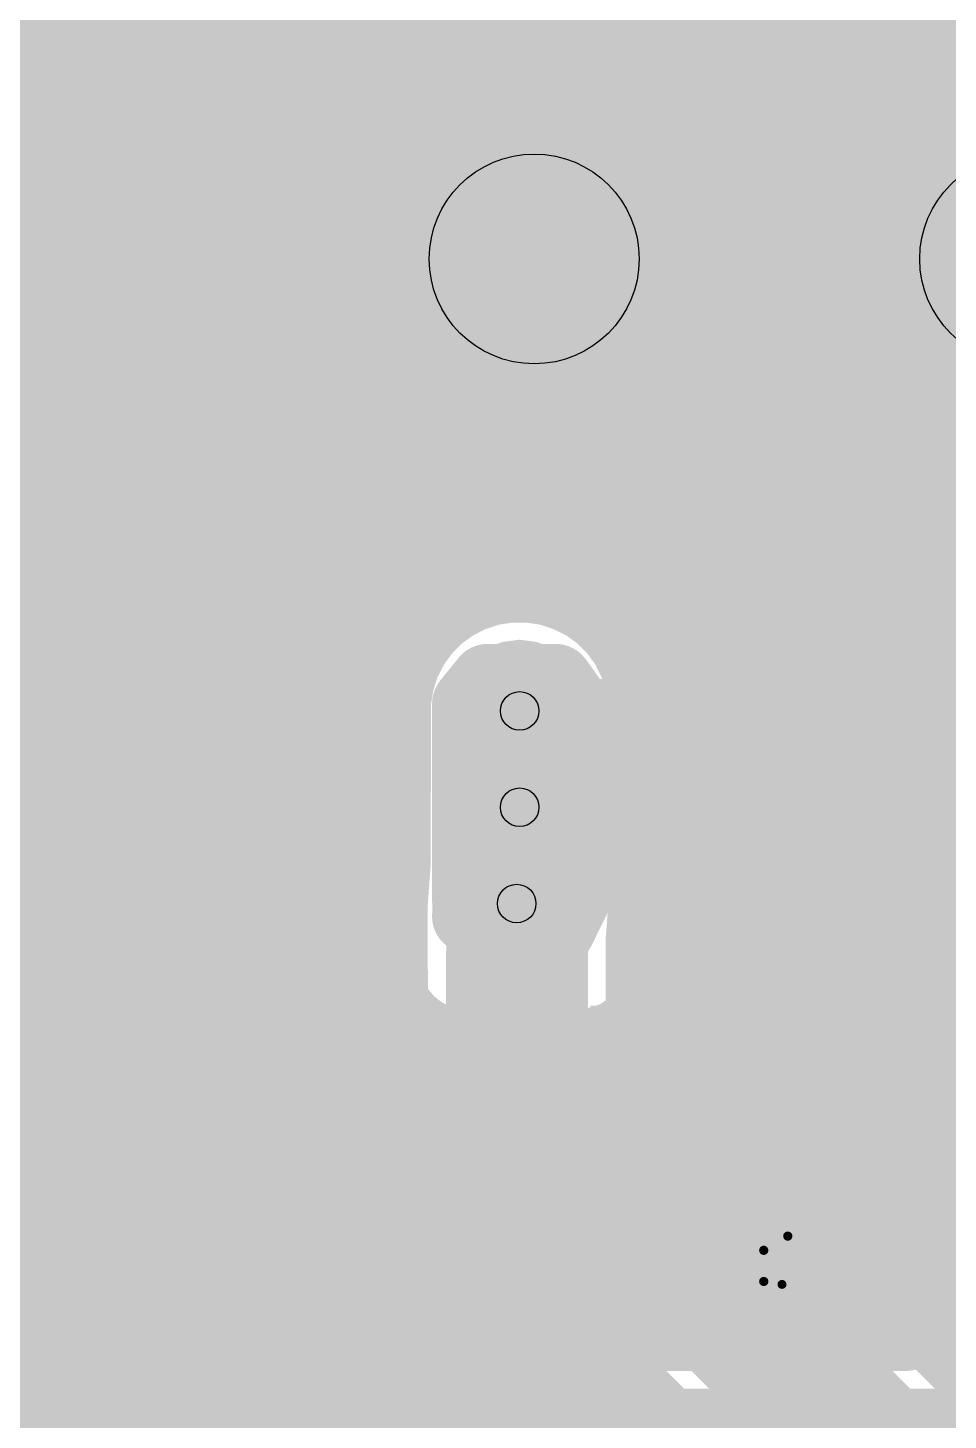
# Model space of a CAD drawing. Extents: x 0 to 1.5, y 0 to 3.74.
# Drawn here: x 0.3283 to 0.6386, y 2.6554 to 3.1252 of the extents above; entities that cross this region are included whole.
import ezdxf

# ---------------------------------------------------------------- set-up
doc = ezdxf.new("R2010")
doc.units = 0
for name, color, linetype in [('Bottom', 6, 'CONTINUOUS'), ('Bottom_Mask', 10, 'CONTINUOUS'), ('Drill_Bottom', 8, 'CONTINUOUS'), ('Drill_Top', 7, 'CONTINUOUS'), ('Edge_Bottom', 17, 'CONTINUOUS'), ('Edge_Top', 16, 'CONTINUOUS'), ('Top', 5, 'CONTINUOUS'), ('Top_Mask', 3, 'CONTINUOUS'), ('Top_Paste', 4, 'CONTINUOUS'), ('Top_Silk', 2, 'CONTINUOUS')]:
    doc.layers.add(name, color=color, linetype=linetype)

msp = doc.modelspace()

# ---------------------------------------------------------------- linework, layer by layer
at = {"layer": 'Bottom', "linetype": 'CONTINUOUS'}
for points, const_width in [([(0.4222, 3.1092), (0.3717, 3.1649)], 0.025), ([(0.0449, 3.1255), (0.4048, 3.1255)], 0.025), ([(0.4271, 3.1053), (0.4222, 3.1092)], 0.025), ([(0.4328, 3.1027), (0.4271, 3.1053)], 0.025), ([(0.4389, 3.1015), (0.4328, 3.1027)], 0.025), ([(1.1538, 3.1034), (0.4389, 3.1015)], 0.025), ([(0.0449, 3.1006), (1.1546, 3.1006)], 0.025), ([(0.0448, 3.0758), (1.1844, 3.0758)], 0.025), ([(0.0448, 3.0509), (1.2052, 3.0509)], 0.025), ([(0.0448, 3.026), (1.2052, 3.026)], 0.025), ([(0.0448, 3.0012), (0.9335, 3.0012)], 0.025), ([(0.0448, 2.9763), (0.9325, 2.9763)], 0.025), ([(0.0448, 2.9514), (0.9544, 2.9514)], 0.025), ([(0.4719, 2.9309), (0.4778, 2.9339)], 0.025), ([(0.4778, 2.9339), (0.4842, 2.936)], 0.025), ([(0.4842, 2.936), (0.4907, 2.937)], 0.025), ([(0.4907, 2.937), (0.4974, 2.937)], 0.025), ([(0.4974, 2.937), (0.504, 2.936)], 0.025), ([(0.504, 2.936), (0.5103, 2.9339)], 0.025), ([(0.5103, 2.9339), (0.5163, 2.9309)], 0.025), ([(0.4665, 2.927), (0.4719, 2.9309)], 0.025), ([(0.5163, 2.9309), (0.5217, 2.927)], 0.025), ([(0.0448, 2.9266), (0.4635, 2.9266)], 0.025), ([(0.4618, 2.9223), (0.4665, 2.927)], 0.025), ([(0.5217, 2.927), (0.5264, 2.9223)], 0.025), ([(0.5246, 2.9266), (0.9817, 2.9266)], 0.025), ([(0.4579, 2.9169), (0.4618, 2.9223)], 0.025), ([(0.5264, 2.9223), (0.5303, 2.9169)], 0.025), ([(0.4548, 2.9109), (0.4579, 2.9169)], 0.025), ([(0.5303, 2.9169), (0.5333, 2.9109)], 0.025), ([(0.4528, 2.9046), (0.4548, 2.9109)], 0.025), ([(0.5333, 2.9109), (0.5354, 2.9046)], 0.025), ([(0.0448, 2.9017), (0.4497, 2.9017)], 0.025), ([(0.4517, 2.898), (0.4528, 2.9046)], 0.025), ([(0.5354, 2.9046), (0.5364, 2.898)], 0.025), ([(0.5385, 2.9017), (0.9817, 2.9017)], 0.025), ([(0.4516, 2.8432), (0.4517, 2.898)], 0.025), ([(0.4941, 2.8947), (0.4941, 2.8307)], 0.032), ([(0.5364, 2.898), (0.5366, 2.8307)], 0.025), ([(0.0448, 2.8768), (0.4491, 2.8768)], 0.025), ([(0.539, 2.8768), (0.9817, 2.8768)], 0.025), ([(0.4941, 2.8622), (0.4941, 2.8307)], 0.008), ([(0.0448, 2.852), (0.4491, 2.852)], 0.025), ([(0.539, 2.852), (0.9817, 2.852)], 0.025), ([(0.4506, 2.8297), (0.4516, 2.8432)], 0.025), ([(0.4507, 2.7614), (0.4506, 2.8297)], 0.025), ([(0.4941, 2.8307), (0.4931, 2.8297)], 0.032), ([(0.4931, 2.8297), (0.4931, 2.7648)], 0.032), ([(0.5366, 2.8307), (0.5356, 2.8172)], 0.025), ([(0.2964, 2.8271), (0.4481, 2.8271)], 0.025), ([(0.5389, 2.8271), (0.9817, 2.8271)], 0.025), ([(0.4941, 2.8307), (0.4931, 2.8297)], 0.008), ([(0.5356, 2.8172), (0.5356, 2.7823)], 0.025), ([(0.3096, 2.8022), (0.4481, 2.8022)], 0.025), ([(0.5381, 2.8022), (0.9817, 2.8022)], 0.025), ([(0.5356, 2.7823), (0.6858, 2.6319)], 0.025), ([(0.3117, 2.7774), (0.4481, 2.7774)], 0.025), ([(0.5431, 2.7774), (0.9817, 2.7774)], 0.025), ([(0.4931, 2.7648), (0.6535, 2.6043)], 0.032), ([(0.4518, 2.7548), (0.4507, 2.7614)], 0.025), ([(0.4539, 2.7485), (0.4518, 2.7548)], 0.025), ([(0.3038, 2.7525), (0.4499, 2.7525)], 0.025), ([(0.568, 2.7525), (0.9779, 2.7525)], 0.025), ([(0.4569, 2.7426), (0.4539, 2.7485)], 0.025), ([(0.4608, 2.7372), (0.4569, 2.7426)], 0.025), ([(0.6111, 2.5867), (0.4608, 2.7372)], 0.025), ([(0.2959, 2.7276), (0.4677, 2.7276)], 0.025), ([(0.5928, 2.7276), (0.9726, 2.7276)], 0.025), ([(0.3095, 2.7027), (0.4925, 2.7027)], 0.025), ([(0.6177, 2.7027), (0.9858, 2.7027)], 0.025), ([(0.3117, 2.6779), (0.5174, 2.6779)], 0.025), ([(0.6426, 2.6779), (1.2052, 2.6779)], 0.025), ([(0.3041, 2.653), (0.5423, 2.653)], 0.025)]:
    msp.add_lwpolyline(points, dxfattribs=dict(at, const_width=const_width))
for points, const_width in [([(0.416, 3.1092, 1), (0.4285, 3.1092, 1), (0.416, 3.1092, 1)], 0.0125), ([(0.416, 3.1092, 1), (0.4285, 3.1092, 1), (0.416, 3.1092, 1)], 0.0125), ([(0.4209, 3.1053, 1), (0.4334, 3.1053, 1), (0.4209, 3.1053, 1)], 0.0125), ([(0.4209, 3.1053, 1), (0.4334, 3.1053, 1), (0.4209, 3.1053, 1)], 0.0125), ([(0.4266, 3.1027, 1), (0.4391, 3.1027, 1), (0.4266, 3.1027, 1)], 0.0125), ([(0.4266, 3.1027, 1), (0.4391, 3.1027, 1), (0.4266, 3.1027, 1)], 0.0125), ([(0.5334, 3.0472, 1), (0.4646, 3.0472, 1), (0.5334, 3.0472, 1)], 0.0689), ([(0.6988, 3.0472, 1), (0.6299, 3.0472, 1), (0.6988, 3.0472, 1)], 0.0689), ([(0.4327, 3.1015, 1), (0.4452, 3.1015, 1), (0.4327, 3.1015, 1)], 0.0125), ([(0.4327, 3.1015, 1), (0.4452, 3.1015, 1), (0.4327, 3.1015, 1)], 0.0125), ([(0.4716, 2.9339, 1), (0.4841, 2.9339, 1), (0.4716, 2.9339, 1)], 0.0125), ([(0.4716, 2.9339, 1), (0.4841, 2.9339, 1), (0.4716, 2.9339, 1)], 0.0125), ([(0.4779, 2.936, 1), (0.4904, 2.936, 1), (0.4779, 2.936, 1)], 0.0125), ([(0.4779, 2.936, 1), (0.4904, 2.936, 1), (0.4779, 2.936, 1)], 0.0125), ([(0.4845, 2.937, 1), (0.497, 2.937, 1), (0.4845, 2.937, 1)], 0.0125), ([(0.4845, 2.937, 1), (0.497, 2.937, 1), (0.4845, 2.937, 1)], 0.0125), ([(0.4912, 2.937, 1), (0.5037, 2.937, 1), (0.4912, 2.937, 1)], 0.0125), ([(0.4912, 2.937, 1), (0.5037, 2.937, 1), (0.4912, 2.937, 1)], 0.0125), ([(0.4977, 2.936, 1), (0.5102, 2.936, 1), (0.4977, 2.936, 1)], 0.0125), ([(0.4977, 2.936, 1), (0.5102, 2.936, 1), (0.4977, 2.936, 1)], 0.0125), ([(0.5041, 2.9339, 1), (0.5166, 2.9339, 1), (0.5041, 2.9339, 1)], 0.0125), ([(0.5041, 2.9339, 1), (0.5166, 2.9339, 1), (0.5041, 2.9339, 1)], 0.0125), ([(0.4656, 2.9309, 1), (0.4781, 2.9309, 1), (0.4656, 2.9309, 1)], 0.0125), ([(0.4656, 2.9309, 1), (0.4781, 2.9309, 1), (0.4656, 2.9309, 1)], 0.0125), ([(0.51, 2.9309, 1), (0.5225, 2.9309, 1), (0.51, 2.9309, 1)], 0.0125), ([(0.51, 2.9309, 1), (0.5225, 2.9309, 1), (0.51, 2.9309, 1)], 0.0125), ([(0.4602, 2.927, 1), (0.4727, 2.927, 1), (0.4602, 2.927, 1)], 0.0125), ([(0.4602, 2.927, 1), (0.4727, 2.927, 1), (0.4602, 2.927, 1)], 0.0125), ([(0.5154, 2.927, 1), (0.5279, 2.927, 1), (0.5154, 2.927, 1)], 0.0125), ([(0.5154, 2.927, 1), (0.5279, 2.927, 1), (0.5154, 2.927, 1)], 0.0125), ([(0.4555, 2.9223, 1), (0.468, 2.9223, 1), (0.4555, 2.9223, 1)], 0.0125), ([(0.4555, 2.9223, 1), (0.468, 2.9223, 1), (0.4555, 2.9223, 1)], 0.0125), ([(0.5201, 2.9223, 1), (0.5326, 2.9223, 1), (0.5201, 2.9223, 1)], 0.0125), ([(0.5201, 2.9223, 1), (0.5326, 2.9223, 1), (0.5201, 2.9223, 1)], 0.0125), ([(0.4516, 2.9169, 1), (0.4641, 2.9169, 1), (0.4516, 2.9169, 1)], 0.0125), ([(0.4516, 2.9169, 1), (0.4641, 2.9169, 1), (0.4516, 2.9169, 1)], 0.0125), ([(0.524, 2.9169, 1), (0.5365, 2.9169, 1), (0.524, 2.9169, 1)], 0.0125), ([(0.524, 2.9169, 1), (0.5365, 2.9169, 1), (0.524, 2.9169, 1)], 0.0125), ([(0.4486, 2.9109, 1), (0.4611, 2.9109, 1), (0.4486, 2.9109, 1)], 0.0125), ([(0.4486, 2.9109, 1), (0.4611, 2.9109, 1), (0.4486, 2.9109, 1)], 0.0125), ([(0.5271, 2.9109, 1), (0.5396, 2.9109, 1), (0.5271, 2.9109, 1)], 0.0125), ([(0.5271, 2.9109, 1), (0.5396, 2.9109, 1), (0.5271, 2.9109, 1)], 0.0125), ([(0.4465, 2.9046, 1), (0.459, 2.9046, 1), (0.4465, 2.9046, 1)], 0.0125), ([(0.4465, 2.9046, 1), (0.459, 2.9046, 1), (0.4465, 2.9046, 1)], 0.0125), ([(0.5291, 2.9046, 1), (0.5416, 2.9046, 1), (0.5291, 2.9046, 1)], 0.0125), ([(0.5291, 2.9046, 1), (0.5416, 2.9046, 1), (0.5291, 2.9046, 1)], 0.0125), ([(0.4455, 2.898, 1), (0.458, 2.898, 1), (0.4455, 2.898, 1)], 0.0125), ([(0.4455, 2.898, 1), (0.458, 2.898, 1), (0.4455, 2.898, 1)], 0.0125), ([(0.4861, 2.8947, 1), (0.5021, 2.8947, 1), (0.4861, 2.8947, 1)], 0.016), ([(0.5302, 2.898, 1), (0.5427, 2.898, 1), (0.5302, 2.898, 1)], 0.0125), ([(0.5302, 2.898, 1), (0.5427, 2.898, 1), (0.5302, 2.898, 1)], 0.0125), ([(0.5003, 2.8947, 1), (0.4878, 2.8947, 1), (0.5003, 2.8947, 1)], 0.0125), ([(0.5003, 2.8622, 1), (0.4878, 2.8622, 1), (0.5003, 2.8622, 1)], 0.0125), ([(0.4921, 2.8622, 1), (0.4961, 2.8622, 1), (0.4921, 2.8622, 1)], 0.004), ([(0.4454, 2.8432, 1), (0.4579, 2.8432, 1), (0.4454, 2.8432, 1)], 0.0125), ([(0.4454, 2.8432, 1), (0.4579, 2.8432, 1), (0.4454, 2.8432, 1)], 0.0125), ([(0.4444, 2.8297, 1), (0.4569, 2.8297, 1), (0.4444, 2.8297, 1)], 0.0125), ([(0.4444, 2.8297, 1), (0.4569, 2.8297, 1), (0.4444, 2.8297, 1)], 0.0125), ([(0.4851, 2.8297, 1), (0.5011, 2.8297, 1), (0.4851, 2.8297, 1)], 0.016), ([(0.4851, 2.8297, 1), (0.5011, 2.8297, 1), (0.4851, 2.8297, 1)], 0.016), ([(0.4861, 2.8307, 1), (0.5021, 2.8307, 1), (0.4861, 2.8307, 1)], 0.016), ([(0.4861, 2.8307, 1), (0.5021, 2.8307, 1), (0.4861, 2.8307, 1)], 0.016), ([(0.4993, 2.8297, 1), (0.4868, 2.8297, 1), (0.4993, 2.8297, 1)], 0.0125), ([(0.5303, 2.8307, 1), (0.5428, 2.8307, 1), (0.5303, 2.8307, 1)], 0.0125), ([(0.5303, 2.8307, 1), (0.5428, 2.8307, 1), (0.5303, 2.8307, 1)], 0.0125), ([(0.4911, 2.8297, 1), (0.4951, 2.8297, 1), (0.4911, 2.8297, 1)], 0.004), ([(0.4921, 2.8307, 1), (0.4961, 2.8307, 1), (0.4921, 2.8307, 1)], 0.004), ([(0.4921, 2.8307, 1), (0.4961, 2.8307, 1), (0.4921, 2.8307, 1)], 0.004), ([(0.5293, 2.8172, 1), (0.5418, 2.8172, 1), (0.5293, 2.8172, 1)], 0.0125), ([(0.5293, 2.8172, 1), (0.5418, 2.8172, 1), (0.5293, 2.8172, 1)], 0.0125), ([(0.5293, 2.7823, 1), (0.5418, 2.7823, 1), (0.5293, 2.7823, 1)], 0.0125), ([(0.5293, 2.7823, 1), (0.5418, 2.7823, 1), (0.5293, 2.7823, 1)], 0.0125), ([(0.4851, 2.7648, 1), (0.5011, 2.7648, 1), (0.4851, 2.7648, 1)], 0.016), ([(0.4851, 2.7648, 1), (0.5011, 2.7648, 1), (0.4851, 2.7648, 1)], 0.016), ([(0.4445, 2.7614, 1), (0.457, 2.7614, 1), (0.4445, 2.7614, 1)], 0.0125), ([(0.4445, 2.7614, 1), (0.457, 2.7614, 1), (0.4445, 2.7614, 1)], 0.0125), ([(0.4455, 2.7548, 1), (0.458, 2.7548, 1), (0.4455, 2.7548, 1)], 0.0125), ([(0.4455, 2.7548, 1), (0.458, 2.7548, 1), (0.4455, 2.7548, 1)], 0.0125), ([(0.4476, 2.7485, 1), (0.4601, 2.7485, 1), (0.4476, 2.7485, 1)], 0.0125), ([(0.4476, 2.7485, 1), (0.4601, 2.7485, 1), (0.4476, 2.7485, 1)], 0.0125), ([(0.4506, 2.7426, 1), (0.4631, 2.7426, 1), (0.4506, 2.7426, 1)], 0.0125), ([(0.4506, 2.7426, 1), (0.4631, 2.7426, 1), (0.4506, 2.7426, 1)], 0.0125), ([(0.4545, 2.7372, 1), (0.467, 2.7372, 1), (0.4545, 2.7372, 1)], 0.0125), ([(0.4545, 2.7372, 1), (0.467, 2.7372, 1), (0.4545, 2.7372, 1)], 0.0125)]:
    msp.add_lwpolyline(points, format="xyb", dxfattribs=dict(at, const_width=const_width))
at = {"layer": 'Bottom_Mask', "linetype": 'CONTINUOUS', "const_width": 0.0729}
for points in [[(0.5355, 3.0472, 1), (0.4625, 3.0472, 1), (0.5355, 3.0472, 1)], [(0.4625, 3.0472, 1), (0.5355, 3.0472, 1), (0.4625, 3.0472, 1)], [(0.7008, 3.0472, 1), (0.6279, 3.0472, 1), (0.7008, 3.0472, 1)], [(0.6279, 3.0472, 1), (0.7008, 3.0472, 1), (0.6279, 3.0472, 1)]]:
    msp.add_lwpolyline(points, format="xyb", dxfattribs=at)
at = {"layer": 'Drill_Bottom'}
for centre, radius in [((0.499, 3.0472), 0.0354), ((0.499, 3.0472), 0.0354), ((0.6644, 3.0472), 0.0354), ((0.6644, 3.0472), 0.0354), ((0.4941, 2.8947), 0.0065), ((0.4941, 2.8622), 0.0065), ((0.4931, 2.8297), 0.0065)]:
    msp.add_circle(centre, radius, dxfattribs=at)
msp.add_solid([(0.499, 3.0827), (0.499, 3.0827), (0.499, 3.0118)], dxfattribs=at)
at = {"layer": 'Drill_Top'}
for centre, radius in [((0.499, 3.0472), 0.0354), ((0.499, 3.0472), 0.0354), ((0.6644, 3.0472), 0.0354), ((0.6644, 3.0472), 0.0354), ((0.4941, 2.8947), 0.0065), ((0.4941, 2.8622), 0.0065), ((0.4931, 2.8297), 0.0065)]:
    msp.add_circle(centre, radius, dxfattribs=at)
msp.add_solid([(0.499, 3.0827), (0.499, 3.0827), (0.499, 3.0118)], dxfattribs=at)
at = {"layer": 'Edge_Bottom', "linetype": 'CONTINUOUS', "const_width": 0.008}
for points in [[(0.5717, 3.0419), (0.5701, 3.0314), (0.5671, 3.0212), (0.5626, 3.0116), (0.5567, 3.0027), (0.5496, 2.9947), (0.5414, 2.9879), (0.5323, 2.9824), (0.5225, 2.9782), (0.5122, 2.9756), (0.5016, 2.9744), (0.491, 2.9748), (0.4805, 2.9767), (0.4704, 2.9802), (0.461, 2.9851), (0.4523, 2.9913), (0.4447, 2.9987), (0.4382, 3.0071), (0.433, 3.0164), (0.4292, 3.0263), (0.4269, 3.0367), (0.4261, 3.0473), (0.4269, 3.058), (0.4292, 3.0684), (0.433, 3.0783), (0.4383, 3.0876), (0.4448, 3.096), (0.4525, 3.1034), (0.4611, 3.1095), (0.4706, 3.1144), (0.4807, 3.1178), (0.4912, 3.1197), (0.5018, 3.1201), (0.5124, 3.1189), (0.5227, 3.1162), (0.5325, 3.112), (0.5416, 3.1064), (0.5497, 3.0996), (0.5568, 3.0916), (0.5627, 3.0828), (0.5672, 3.0731), (0.5702, 3.0629), (0.5717, 3.0524), (0.5717, 3.0419)], [(0.6459, 2.9767), (0.6358, 2.9802), (0.6263, 2.9851), (0.6177, 2.9913), (0.61, 2.9987), (0.6035, 3.0071), (0.5983, 3.0164), (0.5945, 3.0263), (0.5922, 3.0367), (0.5915, 3.0473), (0.5923, 3.058), (0.5946, 3.0684), (0.5984, 3.0783), (0.6036, 3.0876), (0.6102, 3.096), (0.6178, 3.1034), (0.6265, 3.1095), (0.636, 3.1144), (0.6461, 3.1178)], [(0.6335, 2.5961), (0.4779, 2.7518), (0.4753, 2.7557), (0.4737, 2.7601), (0.4731, 2.7648), (0.4734, 2.8329), (0.4741, 2.836), (0.4743, 2.8978), (0.4756, 2.9023), (0.4779, 2.9064), (0.4811, 2.9099), (0.485, 2.9125), (0.4894, 2.9141), (0.4941, 2.9147), (0.4987, 2.9141), (0.5031, 2.9125), (0.5071, 2.9099), (0.5102, 2.9064), (0.5125, 2.9023), (0.5138, 2.8978), (0.5141, 2.8894), (0.5138, 2.8276), (0.5131, 2.8244), (0.5131, 2.7729), (0.6677, 2.6185)]]:
    msp.add_lwpolyline(points, dxfattribs=at)
at = {"layer": 'Edge_Top', "linetype": 'CONTINUOUS', "const_width": 0.008}
for points in [[(0.5717, 3.0419), (0.5701, 3.0314), (0.5671, 3.0212), (0.5626, 3.0116), (0.5567, 3.0027), (0.5496, 2.9947), (0.5414, 2.9879), (0.5323, 2.9824), (0.5225, 2.9782), (0.5122, 2.9756), (0.5016, 2.9744), (0.491, 2.9748), (0.4805, 2.9767), (0.4704, 2.9802), (0.461, 2.9851), (0.4523, 2.9913), (0.4447, 2.9987), (0.4382, 3.0071), (0.433, 3.0164), (0.4292, 3.0263), (0.4269, 3.0367), (0.4261, 3.0473), (0.4269, 3.058), (0.4292, 3.0684), (0.433, 3.0783), (0.4383, 3.0876), (0.4448, 3.096), (0.4525, 3.1034), (0.4611, 3.1095), (0.4706, 3.1144), (0.4807, 3.1178), (0.4912, 3.1197), (0.5018, 3.1201), (0.5124, 3.1189), (0.5227, 3.1162), (0.5325, 3.112), (0.5416, 3.1064), (0.5497, 3.0996), (0.5568, 3.0916), (0.5627, 3.0828), (0.5672, 3.0731), (0.5702, 3.0629), (0.5717, 3.0524), (0.5717, 3.0419)], [(0.6459, 2.9767), (0.6358, 2.9802), (0.6263, 2.9851), (0.6177, 2.9913), (0.61, 2.9987), (0.6035, 3.0071), (0.5983, 3.0164), (0.5945, 3.0263), (0.5922, 3.0367), (0.5915, 3.0473), (0.5923, 3.058), (0.5946, 3.0684), (0.5984, 3.0783), (0.6036, 3.0876), (0.6102, 3.096), (0.6178, 3.1034), (0.6265, 3.1095), (0.636, 3.1144), (0.6461, 3.1178)], [(0.5105, 2.8934), (0.5098, 2.8896), (0.5081, 2.8861), (0.5057, 2.883), (0.5027, 2.8806), (0.4992, 2.879), (0.4969, 2.8784), (0.5004, 2.8774), (0.5038, 2.8756), (0.5066, 2.8729), (0.5088, 2.8697), (0.5101, 2.8661), (0.5106, 2.8622), (0.5101, 2.8584), (0.5088, 2.8547), (0.5066, 2.8515), (0.5038, 2.8489), (0.5004, 2.847), (0.4964, 2.8459), (0.5006, 2.8444), (0.5038, 2.8423), (0.5064, 2.8394), (0.5083, 2.836), (0.5094, 2.8323), (0.5095, 2.8284), (0.5088, 2.8246), (0.5072, 2.8211), (0.5048, 2.8181), (0.5017, 2.8157), (0.4982, 2.814), (0.4944, 2.8133), (0.4905, 2.8134), (0.4868, 2.8145), (0.4834, 2.8164), (0.4806, 2.819), (0.4784, 2.8222), (0.4771, 2.8259), (0.4766, 2.8297), (0.4771, 2.8336), (0.4784, 2.8372), (0.4806, 2.8404), (0.4834, 2.8431), (0.4868, 2.845), (0.4908, 2.8461), (0.4866, 2.8475), (0.4834, 2.8497), (0.4807, 2.8525), (0.4788, 2.8559), (0.4778, 2.8596), (0.4776, 2.8635), (0.4784, 2.8673), (0.48, 2.8708), (0.4824, 2.8739), (0.4855, 2.8763), (0.489, 2.8779), (0.4912, 2.8784), (0.4878, 2.8794), (0.4844, 2.8813), (0.4815, 2.884), (0.4794, 2.8872), (0.478, 2.8908), (0.4776, 2.8947), (0.478, 2.8985), (0.4794, 2.9022), (0.4815, 2.9054), (0.4844, 2.908), (0.4878, 2.9099), (0.4915, 2.911), (0.4954, 2.9111), (0.4992, 2.9104), (0.5027, 2.9088), (0.5057, 2.9063), (0.5081, 2.9033), (0.5098, 2.8998), (0.5105, 2.896), (0.5105, 2.8934)], [(0.6429, 2.8523), (0.6362, 2.8522), (0.6361, 2.8305), (0.5219, 2.8305), (0.5219, 2.9015), (0.6361, 2.9015), (0.6361, 2.8797), (0.6428, 2.8798)], [(0.281, 2.8065), (0.3726, 2.8063), (0.3772, 2.8054), (0.3815, 2.8035), (0.3852, 2.8005), (0.5237, 2.662), (0.6465, 2.662)], [(0.5272, 2.7913), (0.6361, 2.7913), (0.6361, 2.7203), (0.5219, 2.7203), (0.5219, 2.7913), (0.5272, 2.7913)], [(0.5013, 2.6279), (0.3628, 2.7664), (0.283, 2.7664)]]:
    msp.add_lwpolyline(points, dxfattribs=at)
at = {"layer": 'Top', "linetype": 'CONTINUOUS'}
for points, const_width in [([(0.0453, 3.1245), (1.4527, 3.1245)], 0.025), ([(0.0453, 3.0996), (1.4526, 3.0996)], 0.025), ([(0.0453, 3.0748), (1.4526, 3.0748)], 0.025), ([(0.0453, 3.0499), (1.4526, 3.0499)], 0.025), ([(0.0452, 3.025), (0.9605, 3.025)], 0.025), ([(0.0452, 3.0002), (0.9332, 3.0002)], 0.025), ([(0.0452, 2.9753), (0.9328, 2.9753)], 0.025), ([(0.0452, 2.9504), (0.933, 2.9504)], 0.025), ([(0.4647, 2.9406), (0.4705, 2.9429)], 0.025), ([(0.4705, 2.9429), (0.4767, 2.9438)], 0.025), ([(0.4767, 2.9438), (0.5149, 2.9437)], 0.025), ([(0.5149, 2.9437), (0.521, 2.9425)], 0.025), ([(0.521, 2.9425), (0.5266, 2.9399)], 0.025), ([(0.4597, 2.937), (0.4647, 2.9406)], 0.025), ([(0.5266, 2.9399), (0.5315, 2.9361)], 0.025), ([(0.4519, 2.928), (0.4597, 2.937)], 0.025), ([(0.5315, 2.9361), (0.5345, 2.9325)], 0.025), ([(0.5345, 2.9325), (0.5403, 2.9242)], 0.025), ([(0.0451, 2.9256), (0.4474, 2.9256)], 0.025), ([(0.442, 2.9154), (0.4519, 2.928)], 0.025), ([(0.5403, 2.9242), (0.7529, 2.924)], 0.025), ([(0.5418, 2.9256), (0.933, 2.9256)], 0.025), ([(0.4394, 2.9098), (0.442, 2.9154)], 0.025), ([(0.4381, 2.9037), (0.4394, 2.9098)], 0.025), ([(0.0451, 2.9007), (0.4356, 2.9007)], 0.025), ([(0.4381, 2.8209), (0.4381, 2.9037)], 0.025), ([(0.4833, 2.9048), (0.477, 2.8971)], 0.025), ([(0.5063, 2.9048), (0.4833, 2.9048)], 0.025), ([(0.5177, 2.8888), (0.5063, 2.9048)], 0.025), ([(0.477, 2.8971), (0.4771, 2.8254)], 0.025), ([(0.5209, 2.8865), (0.5177, 2.8888)], 0.025), ([(0.5246, 2.8853), (0.5209, 2.8865)], 0.025), ([(0.6181, 2.8851), (0.5246, 2.8853)], 0.025), ([(0.6176, 2.8473), (0.6182, 2.8852)], 0.025), ([(0.4796, 2.88), (0.6156, 2.88)], 0.025), ([(0.0451, 2.8758), (0.4356, 2.8758)], 0.025), ([(0.579, 2.866), (0.7, 2.866)], 0.0197), ([(0.4796, 2.8551), (0.6152, 2.8551)], 0.025), ([(0.0451, 2.851), (0.4356, 2.851)], 0.025), ([(0.5173, 2.8418), (0.52, 2.8446)], 0.025), ([(0.52, 2.8446), (0.5234, 2.8464)], 0.025), ([(0.5234, 2.8464), (0.5275, 2.8471)], 0.025), ([(0.5275, 2.8471), (0.6176, 2.8473)], 0.025), ([(0.5069, 2.8206), (0.5173, 2.8418)], 0.025), ([(0.4796, 2.8302), (0.509, 2.8302)], 0.025), ([(0.2922, 2.8289), (0.3744, 2.8288)], 0.025), ([(0.3744, 2.8288), (0.381, 2.8277)], 0.025), ([(0.381, 2.8277), (0.3873, 2.8257)], 0.025), ([(0.3873, 2.8257), (0.3932, 2.8226)], 0.025), ([(0.3887, 2.8261), (0.4356, 2.8261)], 0.025), ([(0.4771, 2.8254), (0.4879, 2.8206)], 0.025), ([(0.3932, 2.8226), (0.3986, 2.8187)], 0.025), ([(0.4384, 2.8168), (0.4381, 2.8209)], 0.025), ([(0.4879, 2.8206), (0.5069, 2.8206)], 0.025), ([(0.3986, 2.8187), (0.463, 2.7546)], 0.025), ([(0.44, 2.8108), (0.4384, 2.8168)], 0.025), ([(0.443, 2.8054), (0.44, 2.8108)], 0.025), ([(0.5441, 2.808), (0.5365, 2.793)], 0.025), ([(0.8496, 2.808), (0.5441, 2.808)], 0.025), ([(0.4566, 2.7893), (0.443, 2.8054)], 0.025), ([(0.4188, 2.8012), (0.444, 2.8012)], 0.025), ([(0.5433, 2.8012), (0.8782, 2.8012)], 0.025), ([(0.5365, 2.793), (0.5324, 2.7883)], 0.025), ([(0.371, 2.7864), (0.2457, 2.7864)], 0.032), ([(0.5155, 2.642), (0.371, 2.7864)], 0.032), ([(0.4615, 2.7855), (0.4566, 2.7893)], 0.025), ([(0.5324, 2.7883), (0.5273, 2.7847)], 0.025), ([(0.4672, 2.7829), (0.4615, 2.7855)], 0.025), ([(0.4733, 2.7817), (0.4672, 2.7829)], 0.025), ([(0.5273, 2.7847), (0.5215, 2.7825)], 0.025), ([(0.5153, 2.7816), (0.4733, 2.7817)], 0.025), ([(0.5215, 2.7825), (0.5153, 2.7816)], 0.025), ([(0.4437, 2.7764), (1.154, 2.7764)], 0.025), ([(0.463, 2.7546), (0.5331, 2.6845)], 0.025), ([(0.4685, 2.7515), (0.9773, 2.7515)], 0.025), ([(0.3534, 2.744), (0.2956, 2.7439)], 0.025), ([(0.4236, 2.6738), (0.3534, 2.744)], 0.025), ([(0.2968, 2.7266), (0.3683, 2.7266)], 0.025), ([(0.4934, 2.7266), (0.9727, 2.7266)], 0.025), ([(0.3097, 2.7017), (0.3931, 2.7017)], 0.025), ([(0.5183, 2.7017), (0.9533, 2.7017)], 0.025), ([(0.6241, 2.6845), (0.6241, 2.7)], 0.025), ([(0.6241, 2.7), (0.8326, 2.7)], 0.025), ([(0.5331, 2.6845), (0.6241, 2.6845)], 0.025), ([(0.3116, 2.6769), (0.418, 2.6769)], 0.025), ([(0.4879, 2.6097), (0.4236, 2.6738)], 0.025), ([(0.3035, 2.652), (0.4429, 2.652)], 0.025), ([(0.686, 2.642), (0.5155, 2.642)], 0.032)]:
    msp.add_lwpolyline(points, dxfattribs=dict(at, const_width=const_width))
for points, const_width in [([(0.5334, 3.0472, 1), (0.4646, 3.0472, 1), (0.5334, 3.0472, 1)], 0.0689), ([(0.6988, 3.0472, 1), (0.6299, 3.0472, 1), (0.6988, 3.0472, 1)], 0.0689), ([(0.4643, 2.9429, 1), (0.4768, 2.9429, 1), (0.4643, 2.9429, 1)], 0.0125), ([(0.4643, 2.9429, 1), (0.4768, 2.9429, 1), (0.4643, 2.9429, 1)], 0.0125), ([(0.4705, 2.9438, 1), (0.483, 2.9438, 1), (0.4705, 2.9438, 1)], 0.0125), ([(0.4705, 2.9438, 1), (0.483, 2.9438, 1), (0.4705, 2.9438, 1)], 0.0125), ([(0.5086, 2.9437, 1), (0.5211, 2.9437, 1), (0.5086, 2.9437, 1)], 0.0125), ([(0.5086, 2.9437, 1), (0.5211, 2.9437, 1), (0.5086, 2.9437, 1)], 0.0125), ([(0.5147, 2.9425, 1), (0.5272, 2.9425, 1), (0.5147, 2.9425, 1)], 0.0125), ([(0.5147, 2.9425, 1), (0.5272, 2.9425, 1), (0.5147, 2.9425, 1)], 0.0125), ([(0.4585, 2.9406, 1), (0.471, 2.9406, 1), (0.4585, 2.9406, 1)], 0.0125), ([(0.4585, 2.9406, 1), (0.471, 2.9406, 1), (0.4585, 2.9406, 1)], 0.0125), ([(0.5204, 2.9399, 1), (0.5329, 2.9399, 1), (0.5204, 2.9399, 1)], 0.0125), ([(0.5204, 2.9399, 1), (0.5329, 2.9399, 1), (0.5204, 2.9399, 1)], 0.0125), ([(0.4534, 2.937, 1), (0.4659, 2.937, 1), (0.4534, 2.937, 1)], 0.0125), ([(0.4534, 2.937, 1), (0.4659, 2.937, 1), (0.4534, 2.937, 1)], 0.0125), ([(0.5253, 2.9361, 1), (0.5378, 2.9361, 1), (0.5253, 2.9361, 1)], 0.0125), ([(0.5253, 2.9361, 1), (0.5378, 2.9361, 1), (0.5253, 2.9361, 1)], 0.0125), ([(0.5282, 2.9325, 1), (0.5407, 2.9325, 1), (0.5282, 2.9325, 1)], 0.0125), ([(0.5282, 2.9325, 1), (0.5407, 2.9325, 1), (0.5282, 2.9325, 1)], 0.0125), ([(0.4456, 2.928, 1), (0.4581, 2.928, 1), (0.4456, 2.928, 1)], 0.0125), ([(0.4456, 2.928, 1), (0.4581, 2.928, 1), (0.4456, 2.928, 1)], 0.0125), ([(0.5341, 2.9242, 1), (0.5466, 2.9242, 1), (0.5341, 2.9242, 1)], 0.0125), ([(0.5341, 2.9242, 1), (0.5466, 2.9242, 1), (0.5341, 2.9242, 1)], 0.0125), ([(0.4357, 2.9154, 1), (0.4482, 2.9154, 1), (0.4357, 2.9154, 1)], 0.0125), ([(0.4357, 2.9154, 1), (0.4482, 2.9154, 1), (0.4357, 2.9154, 1)], 0.0125), ([(0.4331, 2.9098, 1), (0.4456, 2.9098, 1), (0.4331, 2.9098, 1)], 0.0125), ([(0.4331, 2.9098, 1), (0.4456, 2.9098, 1), (0.4331, 2.9098, 1)], 0.0125), ([(0.4319, 2.9037, 1), (0.4444, 2.9037, 1), (0.4319, 2.9037, 1)], 0.0125), ([(0.4319, 2.9037, 1), (0.4444, 2.9037, 1), (0.4319, 2.9037, 1)], 0.0125), ([(0.477, 2.9048, 1), (0.4895, 2.9048, 1), (0.477, 2.9048, 1)], 0.0125), ([(0.477, 2.9048, 1), (0.4895, 2.9048, 1), (0.477, 2.9048, 1)], 0.0125), ([(0.5, 2.9048, 1), (0.5125, 2.9048, 1), (0.5, 2.9048, 1)], 0.0125), ([(0.5, 2.9048, 1), (0.5125, 2.9048, 1), (0.5, 2.9048, 1)], 0.0125), ([(0.4708, 2.8971, 1), (0.4833, 2.8971, 1), (0.4708, 2.8971, 1)], 0.0125), ([(0.4708, 2.8971, 1), (0.4833, 2.8971, 1), (0.4708, 2.8971, 1)], 0.0125), ([(0.5003, 2.8947, 1), (0.4878, 2.8947, 1), (0.5003, 2.8947, 1)], 0.0125), ([(0.5115, 2.8888, 1), (0.524, 2.8888, 1), (0.5115, 2.8888, 1)], 0.0125), ([(0.5115, 2.8888, 1), (0.524, 2.8888, 1), (0.5115, 2.8888, 1)], 0.0125), ([(0.5146, 2.8865, 1), (0.5271, 2.8865, 1), (0.5146, 2.8865, 1)], 0.0125), ([(0.5146, 2.8865, 1), (0.5271, 2.8865, 1), (0.5146, 2.8865, 1)], 0.0125), ([(0.5184, 2.8853, 1), (0.5309, 2.8853, 1), (0.5184, 2.8853, 1)], 0.0125), ([(0.5184, 2.8853, 1), (0.5309, 2.8853, 1), (0.5184, 2.8853, 1)], 0.0125), ([(0.6119, 2.8852, 1), (0.6244, 2.8852, 1), (0.6119, 2.8852, 1)], 0.0125), ([(0.6119, 2.8851, 1), (0.6244, 2.8851, 1), (0.6119, 2.8851, 1)], 0.0125), ([(0.5741, 2.866, 1), (0.5839, 2.866, 1), (0.5741, 2.866, 1)], 0.0098), ([(0.5003, 2.8622, 1), (0.4878, 2.8622, 1), (0.5003, 2.8622, 1)], 0.0125), ([(0.5137, 2.8446, 1), (0.5262, 2.8446, 1), (0.5137, 2.8446, 1)], 0.0125), ([(0.5137, 2.8446, 1), (0.5262, 2.8446, 1), (0.5137, 2.8446, 1)], 0.0125), ([(0.5172, 2.8464, 1), (0.5297, 2.8464, 1), (0.5172, 2.8464, 1)], 0.0125), ([(0.5172, 2.8464, 1), (0.5297, 2.8464, 1), (0.5172, 2.8464, 1)], 0.0125), ([(0.5213, 2.8471, 1), (0.5338, 2.8471, 1), (0.5213, 2.8471, 1)], 0.0125), ([(0.5213, 2.8471, 1), (0.5338, 2.8471, 1), (0.5213, 2.8471, 1)], 0.0125), ([(0.6114, 2.8473, 1), (0.6239, 2.8473, 1), (0.6114, 2.8473, 1)], 0.0125), ([(0.6114, 2.8473, 1), (0.6239, 2.8473, 1), (0.6114, 2.8473, 1)], 0.0125), ([(0.511, 2.8418, 1), (0.5235, 2.8418, 1), (0.511, 2.8418, 1)], 0.0125), ([(0.511, 2.8418, 1), (0.5235, 2.8418, 1), (0.511, 2.8418, 1)], 0.0125), ([(0.4993, 2.8297, 1), (0.4868, 2.8297, 1), (0.4993, 2.8297, 1)], 0.0125), ([(0.3681, 2.8288, 1), (0.3806, 2.8288, 1), (0.3681, 2.8288, 1)], 0.0125), ([(0.3681, 2.8288, 1), (0.3806, 2.8288, 1), (0.3681, 2.8288, 1)], 0.0125), ([(0.3747, 2.8277, 1), (0.3872, 2.8277, 1), (0.3747, 2.8277, 1)], 0.0125), ([(0.3747, 2.8277, 1), (0.3872, 2.8277, 1), (0.3747, 2.8277, 1)], 0.0125), ([(0.3811, 2.8257, 1), (0.3936, 2.8257, 1), (0.3811, 2.8257, 1)], 0.0125), ([(0.3811, 2.8257, 1), (0.3936, 2.8257, 1), (0.3811, 2.8257, 1)], 0.0125), ([(0.4708, 2.8254, 1), (0.4833, 2.8254, 1), (0.4708, 2.8254, 1)], 0.0125), ([(0.4708, 2.8254, 1), (0.4833, 2.8254, 1), (0.4708, 2.8254, 1)], 0.0125), ([(0.387, 2.8226, 1), (0.3995, 2.8226, 1), (0.387, 2.8226, 1)], 0.0125), ([(0.387, 2.8226, 1), (0.3995, 2.8226, 1), (0.387, 2.8226, 1)], 0.0125), ([(0.4318, 2.8209, 1), (0.4443, 2.8209, 1), (0.4318, 2.8209, 1)], 0.0125), ([(0.4318, 2.8209, 1), (0.4443, 2.8209, 1), (0.4318, 2.8209, 1)], 0.0125), ([(0.4816, 2.8206, 1), (0.4941, 2.8206, 1), (0.4816, 2.8206, 1)], 0.0125), ([(0.4816, 2.8206, 1), (0.4941, 2.8206, 1), (0.4816, 2.8206, 1)], 0.0125), ([(0.5006, 2.8206, 1), (0.5131, 2.8206, 1), (0.5006, 2.8206, 1)], 0.0125), ([(0.5006, 2.8206, 1), (0.5131, 2.8206, 1), (0.5006, 2.8206, 1)], 0.0125), ([(0.3924, 2.8187, 1), (0.4049, 2.8187, 1), (0.3924, 2.8187, 1)], 0.0125), ([(0.3924, 2.8187, 1), (0.4049, 2.8187, 1), (0.3924, 2.8187, 1)], 0.0125), ([(0.4321, 2.8168, 1), (0.4446, 2.8168, 1), (0.4321, 2.8168, 1)], 0.0125), ([(0.4321, 2.8168, 1), (0.4446, 2.8168, 1), (0.4321, 2.8168, 1)], 0.0125), ([(0.4338, 2.8108, 1), (0.4463, 2.8108, 1), (0.4338, 2.8108, 1)], 0.0125), ([(0.4338, 2.8108, 1), (0.4463, 2.8108, 1), (0.4338, 2.8108, 1)], 0.0125), ([(0.5379, 2.808, 1), (0.5504, 2.808, 1), (0.5379, 2.808, 1)], 0.0125), ([(0.5379, 2.808, 1), (0.5504, 2.808, 1), (0.5379, 2.808, 1)], 0.0125), ([(0.4368, 2.8054, 1), (0.4493, 2.8054, 1), (0.4368, 2.8054, 1)], 0.0125), ([(0.4368, 2.8054, 1), (0.4493, 2.8054, 1), (0.4368, 2.8054, 1)], 0.0125), ([(0.5303, 2.793, 1), (0.5428, 2.793, 1), (0.5303, 2.793, 1)], 0.0125), ([(0.5303, 2.793, 1), (0.5428, 2.793, 1), (0.5303, 2.793, 1)], 0.0125), ([(0.3631, 2.7864, 1), (0.379, 2.7864, 1), (0.3631, 2.7864, 1)], 0.016), ([(0.3631, 2.7864, 1), (0.379, 2.7864, 1), (0.3631, 2.7864, 1)], 0.016), ([(0.4504, 2.7893, 1), (0.4629, 2.7893, 1), (0.4504, 2.7893, 1)], 0.0125), ([(0.4504, 2.7893, 1), (0.4629, 2.7893, 1), (0.4504, 2.7893, 1)], 0.0125), ([(0.5262, 2.7883, 1), (0.5387, 2.7883, 1), (0.5262, 2.7883, 1)], 0.0125), ([(0.5262, 2.7883, 1), (0.5387, 2.7883, 1), (0.5262, 2.7883, 1)], 0.0125), ([(0.4553, 2.7855, 1), (0.4678, 2.7855, 1), (0.4553, 2.7855, 1)], 0.0125), ([(0.4553, 2.7855, 1), (0.4678, 2.7855, 1), (0.4553, 2.7855, 1)], 0.0125), ([(0.4609, 2.7829, 1), (0.4734, 2.7829, 1), (0.4609, 2.7829, 1)], 0.0125), ([(0.4609, 2.7829, 1), (0.4734, 2.7829, 1), (0.4609, 2.7829, 1)], 0.0125), ([(0.5211, 2.7847, 1), (0.5336, 2.7847, 1), (0.5211, 2.7847, 1)], 0.0125), ([(0.5211, 2.7847, 1), (0.5336, 2.7847, 1), (0.5211, 2.7847, 1)], 0.0125), ([(0.467, 2.7817, 1), (0.4795, 2.7817, 1), (0.467, 2.7817, 1)], 0.0125), ([(0.467, 2.7817, 1), (0.4795, 2.7817, 1), (0.467, 2.7817, 1)], 0.0125), ([(0.5091, 2.7816, 1), (0.5216, 2.7816, 1), (0.5091, 2.7816, 1)], 0.0125), ([(0.5091, 2.7816, 1), (0.5216, 2.7816, 1), (0.5091, 2.7816, 1)], 0.0125), ([(0.5153, 2.7825, 1), (0.5278, 2.7825, 1), (0.5153, 2.7825, 1)], 0.0125), ([(0.5153, 2.7825, 1), (0.5278, 2.7825, 1), (0.5153, 2.7825, 1)], 0.0125), ([(0.4567, 2.7546, 1), (0.4692, 2.7546, 1), (0.4567, 2.7546, 1)], 0.0125), ([(0.4567, 2.7546, 1), (0.4692, 2.7546, 1), (0.4567, 2.7546, 1)], 0.0125), ([(0.3472, 2.744, 1), (0.3597, 2.744, 1), (0.3472, 2.744, 1)], 0.0125), ([(0.3472, 2.744, 1), (0.3597, 2.744, 1), (0.3472, 2.744, 1)], 0.0125), ([(0.6178, 2.7, 1), (0.6303, 2.7, 1), (0.6178, 2.7, 1)], 0.0125), ([(0.6178, 2.7, 1), (0.6303, 2.7, 1), (0.6178, 2.7, 1)], 0.0125), ([(0.5268, 2.6845, 1), (0.5393, 2.6845, 1), (0.5268, 2.6845, 1)], 0.0125), ([(0.5268, 2.6845, 1), (0.5393, 2.6845, 1), (0.5268, 2.6845, 1)], 0.0125), ([(0.6179, 2.6845, 1), (0.6304, 2.6845, 1), (0.6179, 2.6845, 1)], 0.0125), ([(0.6179, 2.6845, 1), (0.6304, 2.6845, 1), (0.6179, 2.6845, 1)], 0.0125), ([(0.4173, 2.6738, 1), (0.4298, 2.6738, 1), (0.4173, 2.6738, 1)], 0.0125), ([(0.4173, 2.6738, 1), (0.4298, 2.6738, 1), (0.4173, 2.6738, 1)], 0.0125), ([(0.5075, 2.642, 1), (0.5235, 2.642, 1), (0.5075, 2.642, 1)], 0.016), ([(0.5075, 2.642, 1), (0.5235, 2.642, 1), (0.5075, 2.642, 1)], 0.016)]:
    msp.add_lwpolyline(points, format="xyb", dxfattribs=dict(at, const_width=const_width))
at = {"layer": 'Top'}
for points in [[(0.5259, 2.8975), (0.6321, 2.8975), (0.5259, 2.8345), (0.6321, 2.8345)], [(0.5259, 2.7873), (0.6321, 2.7873), (0.5259, 2.7243), (0.6321, 2.7243)]]:
    msp.add_solid(points, dxfattribs=at)
at = {"layer": 'Top_Mask', "linetype": 'CONTINUOUS', "const_width": 0.0729}
for points in [[(0.5355, 3.0472, 1), (0.4625, 3.0472, 1), (0.5355, 3.0472, 1)], [(0.4625, 3.0472, 1), (0.5355, 3.0472, 1), (0.4625, 3.0472, 1)], [(0.7008, 3.0472, 1), (0.6279, 3.0472, 1), (0.7008, 3.0472, 1)], [(0.6279, 3.0472, 1), (0.7008, 3.0472, 1), (0.6279, 3.0472, 1)]]:
    msp.add_lwpolyline(points, format="xyb", dxfattribs=at)
at = {"layer": 'Top_Mask'}
for points in [[(0.5218, 2.9015), (0.6362, 2.9015), (0.5218, 2.8305), (0.6362, 2.8305)], [(0.5218, 2.7913), (0.6362, 2.7913), (0.5218, 2.7203), (0.6362, 2.7203)]]:
    msp.add_solid(points, dxfattribs=at)
at = {"layer": 'Top_Paste'}
for points in [[(0.5288, 2.8945), (0.6292, 2.8945), (0.5288, 2.8375), (0.6292, 2.8375)], [(0.5288, 2.7843), (0.6292, 2.7843), (0.5288, 2.7273), (0.6292, 2.7273)]]:
    msp.add_solid(points, dxfattribs=at)
at = {"layer": 'Top_Silk', "linetype": 'CONTINUOUS'}
for points, const_width in [([(0.0149, 3.0362), (0.3693, 3.0362), (0.3693, 1.9339), (0.0149, 1.9339), (0.0149, 3.0362)], 0.01), ([(0.0165, 3.0356), (0.3709, 3.0356), (0.3709, 1.9333), (0.0165, 1.9333), (0.0165, 3.0356)], 0.01), ([(0.5298, 2.8227), (0.6282, 2.8227)], 0.01), ([(0.5298, 2.8227), (0.5298, 2.7991)], 0.01), ([(0.6282, 2.8227), (0.6282, 2.7991)], 0.01), ([(0.5298, 2.8152), (0.6282, 2.8152)], 0.01), ([(0.5764, 2.7127), (0.5754, 2.7146), (0.5735, 2.7165), (0.5716, 2.7175), (0.5678, 2.7175), (0.5659, 2.7165), (0.564, 2.7146), (0.563, 2.7127), (0.562, 2.7098), (0.562, 2.705), (0.563, 2.7022), (0.564, 2.7003), (0.5659, 2.6984), (0.5678, 2.6974), (0.5716, 2.6974), (0.5735, 2.6984), (0.5754, 2.7003), (0.5764, 2.7022)], 0.0031), ([(0.5845, 2.7175), (0.595, 2.7175), (0.5893, 2.7098), (0.5921, 2.7098), (0.594, 2.7089), (0.595, 2.7079), (0.596, 2.705), (0.596, 2.7031), (0.595, 2.7003), (0.5931, 2.6983), (0.5902, 2.6974), (0.5873, 2.6974), (0.5845, 2.6983), (0.5835, 2.6993), (0.5826, 2.7012)], 0.0031)]:
    msp.add_lwpolyline(points, dxfattribs=dict(at, const_width=const_width))
for points, const_width in [([(0.5273, 2.8227, 1), (0.5323, 2.8227, 1), (0.5273, 2.8227, 1)], 0.005), ([(0.5273, 2.8227, 1), (0.5323, 2.8227, 1), (0.5273, 2.8227, 1)], 0.005), ([(0.6257, 2.8227, 1), (0.6307, 2.8227, 1), (0.6257, 2.8227, 1)], 0.005), ([(0.6257, 2.8227, 1), (0.6307, 2.8227, 1), (0.6257, 2.8227, 1)], 0.005), ([(0.5273, 2.8152, 1), (0.5323, 2.8152, 1), (0.5273, 2.8152, 1)], 0.005), ([(0.6257, 2.8152, 1), (0.6307, 2.8152, 1), (0.6257, 2.8152, 1)], 0.005), ([(0.5273, 2.7991, 1), (0.5323, 2.7991, 1), (0.5273, 2.7991, 1)], 0.005), ([(0.6257, 2.7991, 1), (0.6307, 2.7991, 1), (0.6257, 2.7991, 1)], 0.005), ([(0.5837, 2.7175, 1), (0.5853, 2.7175, 1), (0.5837, 2.7175, 1)], 0.0015), ([(0.5756, 2.7127, 1), (0.5772, 2.7127, 1), (0.5756, 2.7127, 1)], 0.0015), ([(0.5756, 2.7022, 1), (0.5772, 2.7022, 1), (0.5756, 2.7022, 1)], 0.0015), ([(0.5818, 2.7012, 1), (0.5833, 2.7012, 1), (0.5818, 2.7012, 1)], 0.0015)]:
    msp.add_lwpolyline(points, format="xyb", dxfattribs=dict(at, const_width=const_width))

doc.saveas('drawing.dxf')
